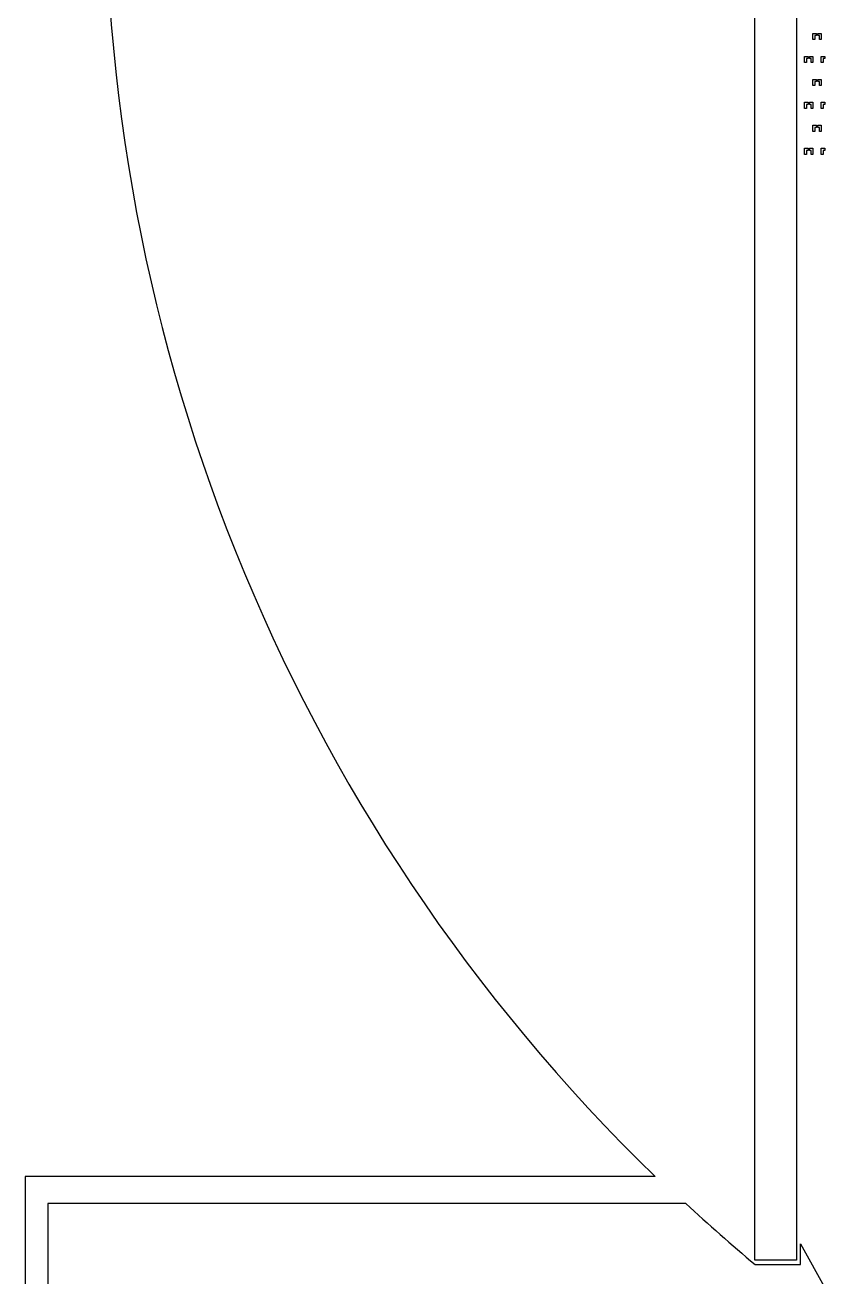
# Model space of a CAD drawing. Header units: millimetres. Extents: x 2102 to 86502, y 1818 to 64568.
# Drawn here: x 67578 to 69495, y 45941 to 48938 of the extents above; entities that cross this region are included whole.
import ezdxf

# ---------------------------------------------------------------- set-up
doc = ezdxf.new("R2010")
doc.units = ezdxf.units.MM
doc.layers.add('Layer-2', color=3, linetype='Continuous')

msp = doc.modelspace()

# ---------------------------------------------------------------- linework, layer by layer
at = {"layer": 'Layer-2'}
for p, q in [((69324.6, 45981.5), (69325.5, 52611.5)), ((69424.6, 52611.5), (69424.6, 45981.5)), ((69463.7, 48903.3), (69463.7, 48918.3)), ((69463.7, 48918.3), (69472.2, 48918.3)), ((69472.2, 48913.3), (69468.2, 48913.3)), ((69468.2, 48913.3), (69468.2, 48903.3)), ((69472.2, 48918.3), (69472.2, 48913.3)), ((69475.2, 48913.3), (69475.2, 48918.3)), ((69475.2, 48918.3), (69483.7, 48918.3)), ((69479.2, 48913.3), (69475.2, 48913.3)), ((69479.2, 48903.3), (69479.2, 48913.3)), ((69483.7, 48918.3), (69483.7, 48903.3)), ((69468.2, 48903.3), (69463.7, 48903.3)), ((69483.7, 48903.3), (69479.2, 48903.3)), ((69443.7, 48848.3), (69443.7, 48863.3)), ((69443.7, 48863.3), (69452.2, 48863.3)), ((69448.2, 48848.3), (69443.7, 48848.3)), ((69452.2, 48858.3), (69448.2, 48858.3)), ((69448.2, 48858.3), (69448.2, 48848.3)), ((69452.2, 48863.3), (69452.2, 48858.3)), ((69455.2, 48858.3), (69455.2, 48863.3)), ((69455.2, 48863.3), (69463.7, 48863.3)), ((69459.2, 48858.3), (69455.2, 48858.3)), ((69459.2, 48848.3), (69459.2, 48858.3)), ((69463.7, 48848.3), (69459.2, 48848.3)), ((69463.7, 48863.3), (69463.7, 48848.3)), ((69483.7, 48848.3), (69483.7, 48863.3)), ((69483.7, 48863.3), (69492.2, 48863.3)), ((69488.2, 48848.3), (69483.7, 48848.3)), ((69492.2, 48858.3), (69488.2, 48858.3)), ((69488.2, 48858.3), (69488.2, 48848.3)), ((69492.2, 48863.3), (69492.2, 48858.3)), ((69463.7, 48793.3), (69463.7, 48808.3)), ((69463.7, 48808.3), (69472.2, 48808.3)), ((69468.2, 48793.3), (69463.7, 48793.3)), ((69472.2, 48803.3), (69468.2, 48803.3)), ((69468.2, 48803.3), (69468.2, 48793.3)), ((69472.2, 48808.3), (69472.2, 48803.3)), ((69475.2, 48803.3), (69475.2, 48808.3)), ((69475.2, 48808.3), (69483.7, 48808.3)), ((69479.2, 48803.3), (69475.2, 48803.3)), ((69479.2, 48793.3), (69479.2, 48803.3)), ((69483.7, 48793.3), (69479.2, 48793.3)), ((69483.7, 48808.3), (69483.7, 48793.3)), ((69443.7, 48738.3), (69443.7, 48753.3)), ((69443.7, 48753.3), (69452.2, 48753.3)), ((69448.2, 48738.3), (69443.7, 48738.3)), ((69452.2, 48748.3), (69448.2, 48748.3)), ((69448.2, 48748.3), (69448.2, 48738.3)), ((69452.2, 48753.3), (69452.2, 48748.3)), ((69455.2, 48748.3), (69455.2, 48753.3)), ((69455.2, 48753.3), (69463.7, 48753.3)), ((69459.2, 48748.3), (69455.2, 48748.3)), ((69459.2, 48738.3), (69459.2, 48748.3)), ((69463.7, 48738.3), (69459.2, 48738.3)), ((69463.7, 48753.3), (69463.7, 48738.3)), ((69483.7, 48738.3), (69483.7, 48753.3)), ((69483.7, 48753.3), (69492.2, 48753.3)), ((69488.2, 48738.3), (69483.7, 48738.3)), ((69492.2, 48748.3), (69488.2, 48748.3)), ((69488.2, 48748.3), (69488.2, 48738.3)), ((69492.2, 48753.3), (69492.2, 48748.3)), ((69463.7, 48683.3), (69463.7, 48698.3)), ((69463.7, 48698.3), (69472.2, 48698.3)), ((69468.2, 48683.3), (69463.7, 48683.3)), ((69472.2, 48693.3), (69468.2, 48693.3)), ((69468.2, 48693.3), (69468.2, 48683.3)), ((69472.2, 48698.3), (69472.2, 48693.3)), ((69475.2, 48693.3), (69475.2, 48698.3)), ((69475.2, 48698.3), (69483.7, 48698.3)), ((69479.2, 48693.3), (69475.2, 48693.3)), ((69479.2, 48683.3), (69479.2, 48693.3)), ((69483.7, 48683.3), (69479.2, 48683.3)), ((69483.7, 48698.3), (69483.7, 48683.3)), ((69443.7, 48628.3), (69443.7, 48643.3)), ((69443.7, 48643.3), (69452.2, 48643.3)), ((69452.2, 48643.3), (69452.2, 48638.3)), ((69455.2, 48638.3), (69455.2, 48643.3)), ((69455.2, 48643.3), (69463.7, 48643.3)), ((69463.7, 48643.3), (69463.7, 48628.3)), ((69483.7, 48628.3), (69483.7, 48643.3)), ((69483.7, 48643.3), (69492.2, 48643.3)), ((69492.2, 48643.3), (69492.2, 48638.3)), ((69448.2, 48628.3), (69443.7, 48628.3)), ((69452.2, 48638.3), (69448.2, 48638.3)), ((69448.2, 48638.3), (69448.2, 48628.3)), ((69459.2, 48638.3), (69455.2, 48638.3)), ((69459.2, 48628.3), (69459.2, 48638.3)), ((69463.7, 48628.3), (69459.2, 48628.3)), ((69488.2, 48628.3), (69483.7, 48628.3)), ((69492.2, 48638.3), (69488.2, 48638.3)), ((69488.2, 48638.3), (69488.2, 48628.3)), ((69086.4, 46181.7), (67577.6, 46181.7)), ((67577.6, 46181.7), (67595.4, 38435.4)), ((69159.4, 46117.3), (67632, 46117.3)), ((67632, 46117.3), (67632, 38480.8)), ((69434.1, 45971.5), (69434.1, 46021)), ((69434.1, 46021), (69494.9, 45911.5)), ((69424.6, 45981.5), (69324.6, 45981.5)), ((69325.1, 45971.5), (69424.1, 45971.5)), ((69424.1, 45971.5), (69434.1, 45971.5))]:
    msp.add_line(p, q, dxfattribs=at)
for centre, radius, start, end in [((72106.3, 49294), 4336.7, 129.8902, 225.8633), ((72104.7, 49298.1), 4335, 227.2019, 230.1193)]:
    msp.add_arc(centre, radius, start, end, dxfattribs=at)

doc.saveas('drawing.dxf')
